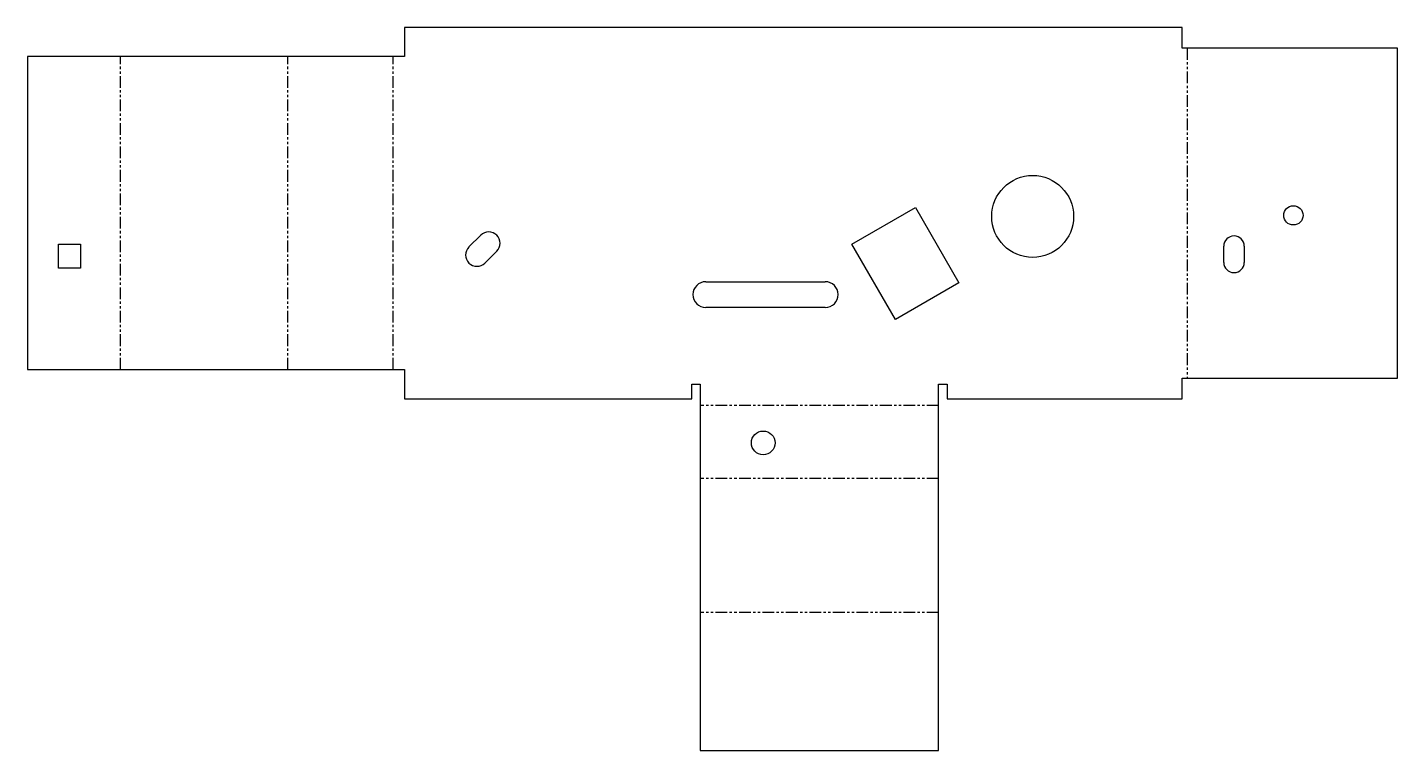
# Model space of a CAD drawing. Header units: millimetres. Extents: x -102 to 269, y -95 to 100.
import ezdxf

# ---------------------------------------------------------------- set-up
doc = ezdxf.new("R2010")
doc.units = ezdxf.units.MM
doc.linetypes.add('PHANTOM', pattern=[6.35, 3.175, -0.635, 0.635, -0.635, 0.635, -0.635])
doc.layers.add('BEND', color=7, linetype='Continuous')
doc.layers.add('CUT', color=7, linetype='Continuous')

msp = doc.modelspace()

# ---------------------------------------------------------------- linework, layer by layer
at = {"layer": 'BEND', "color": 1, "linetype": 'PHANTOM'}
for p, q in [((211.66, 94.83), (211.66, 5.6)), ((-76.79, 7.9), (-76.79, 92.53)), ((-31.49, 7.9), (-31.49, 92.53)), ((-3.01, 7.9), (-3.01, 92.53)), ((144.44, -1.81), (79.98, -1.81)), ((144.44, -21.6), (79.98, -21.6)), ((144.44, -57.79), (79.98, -57.79))]:
    msp.add_line(p, q, dxfattribs=at)
at = {"layer": 'CUT'}
for p, q in [((210.3, 100.43), (0, 100.43)), ((0, 100.43), (0, 92.53)), ((210.3, 94.83), (210.3, 100.43)), ((268.52, 94.83), (210.3, 94.83)), ((268.52, 5.6), (268.52, 94.83)), ((0, 92.53), (-101.94, 92.53)), ((-101.94, 92.53), (-101.94, 7.9)), ((120.98, 41.84), (138.15, 51.75)), ((138.15, 51.75), (149.91, 31.38)), ((-93.5, 35.31), (-93.5, 41.8)), ((-93.5, 41.8), (-87.55, 41.8)), ((-87.55, 41.8), (-87.55, 35.31)), ((17.43, 41.04), (20.63, 44.24)), ((132.74, 21.47), (120.98, 41.84)), ((221.53, 36.87), (221.53, 41.26)), ((227.07, 41.26), (227.07, 36.87)), ((24.97, 39.91), (21.77, 36.7)), ((-87.55, 35.31), (-93.5, 35.31)), ((81.5, 31.66), (113.77, 31.66)), ((149.91, 31.38), (132.74, 21.47)), ((113.77, 24.68), (81.5, 24.68)), ((-101.94, 7.9), (0, 7.9)), ((0, 7.9), (0, 0)), ((77.68, 0), (77.68, 3.95)), ((77.68, 3.95), (79.98, 3.95)), ((79.98, 3.95), (79.98, -95.17)), ((144.44, -95.17), (144.44, 3.95)), ((144.44, 3.95), (146.74, 3.95)), ((146.74, 3.95), (146.74, 0)), ((210.3, 0), (210.3, 5.6)), ((210.3, 5.6), (268.52, 5.6)), ((0, 0), (77.68, 0)), ((146.74, 0), (210.3, 0)), ((79.98, -95.17), (144.44, -95.17))]:
    msp.add_line(p, q, dxfattribs=at)
for centre, radius in [((169.86, 49.31), 11.08), ((240.34, 49.6), 2.61), ((97.02, -11.95), 3.21)]:
    msp.add_circle(centre, radius, dxfattribs=at)
for centre, radius, start, end in [((22.8, 42.07), 3.06, -45, 135), ((19.6, 38.87), 3.06, 135, -45), ((224.3, 41.26), 2.77, 0, 180), ((224.3, 36.87), 2.77, 180, 0), ((81.5, 28.17), 3.49, 90, -90), ((113.77, 28.17), 3.49, -90, 90)]:
    msp.add_arc(centre, radius, start, end, dxfattribs=at)

doc.saveas('drawing.dxf')
